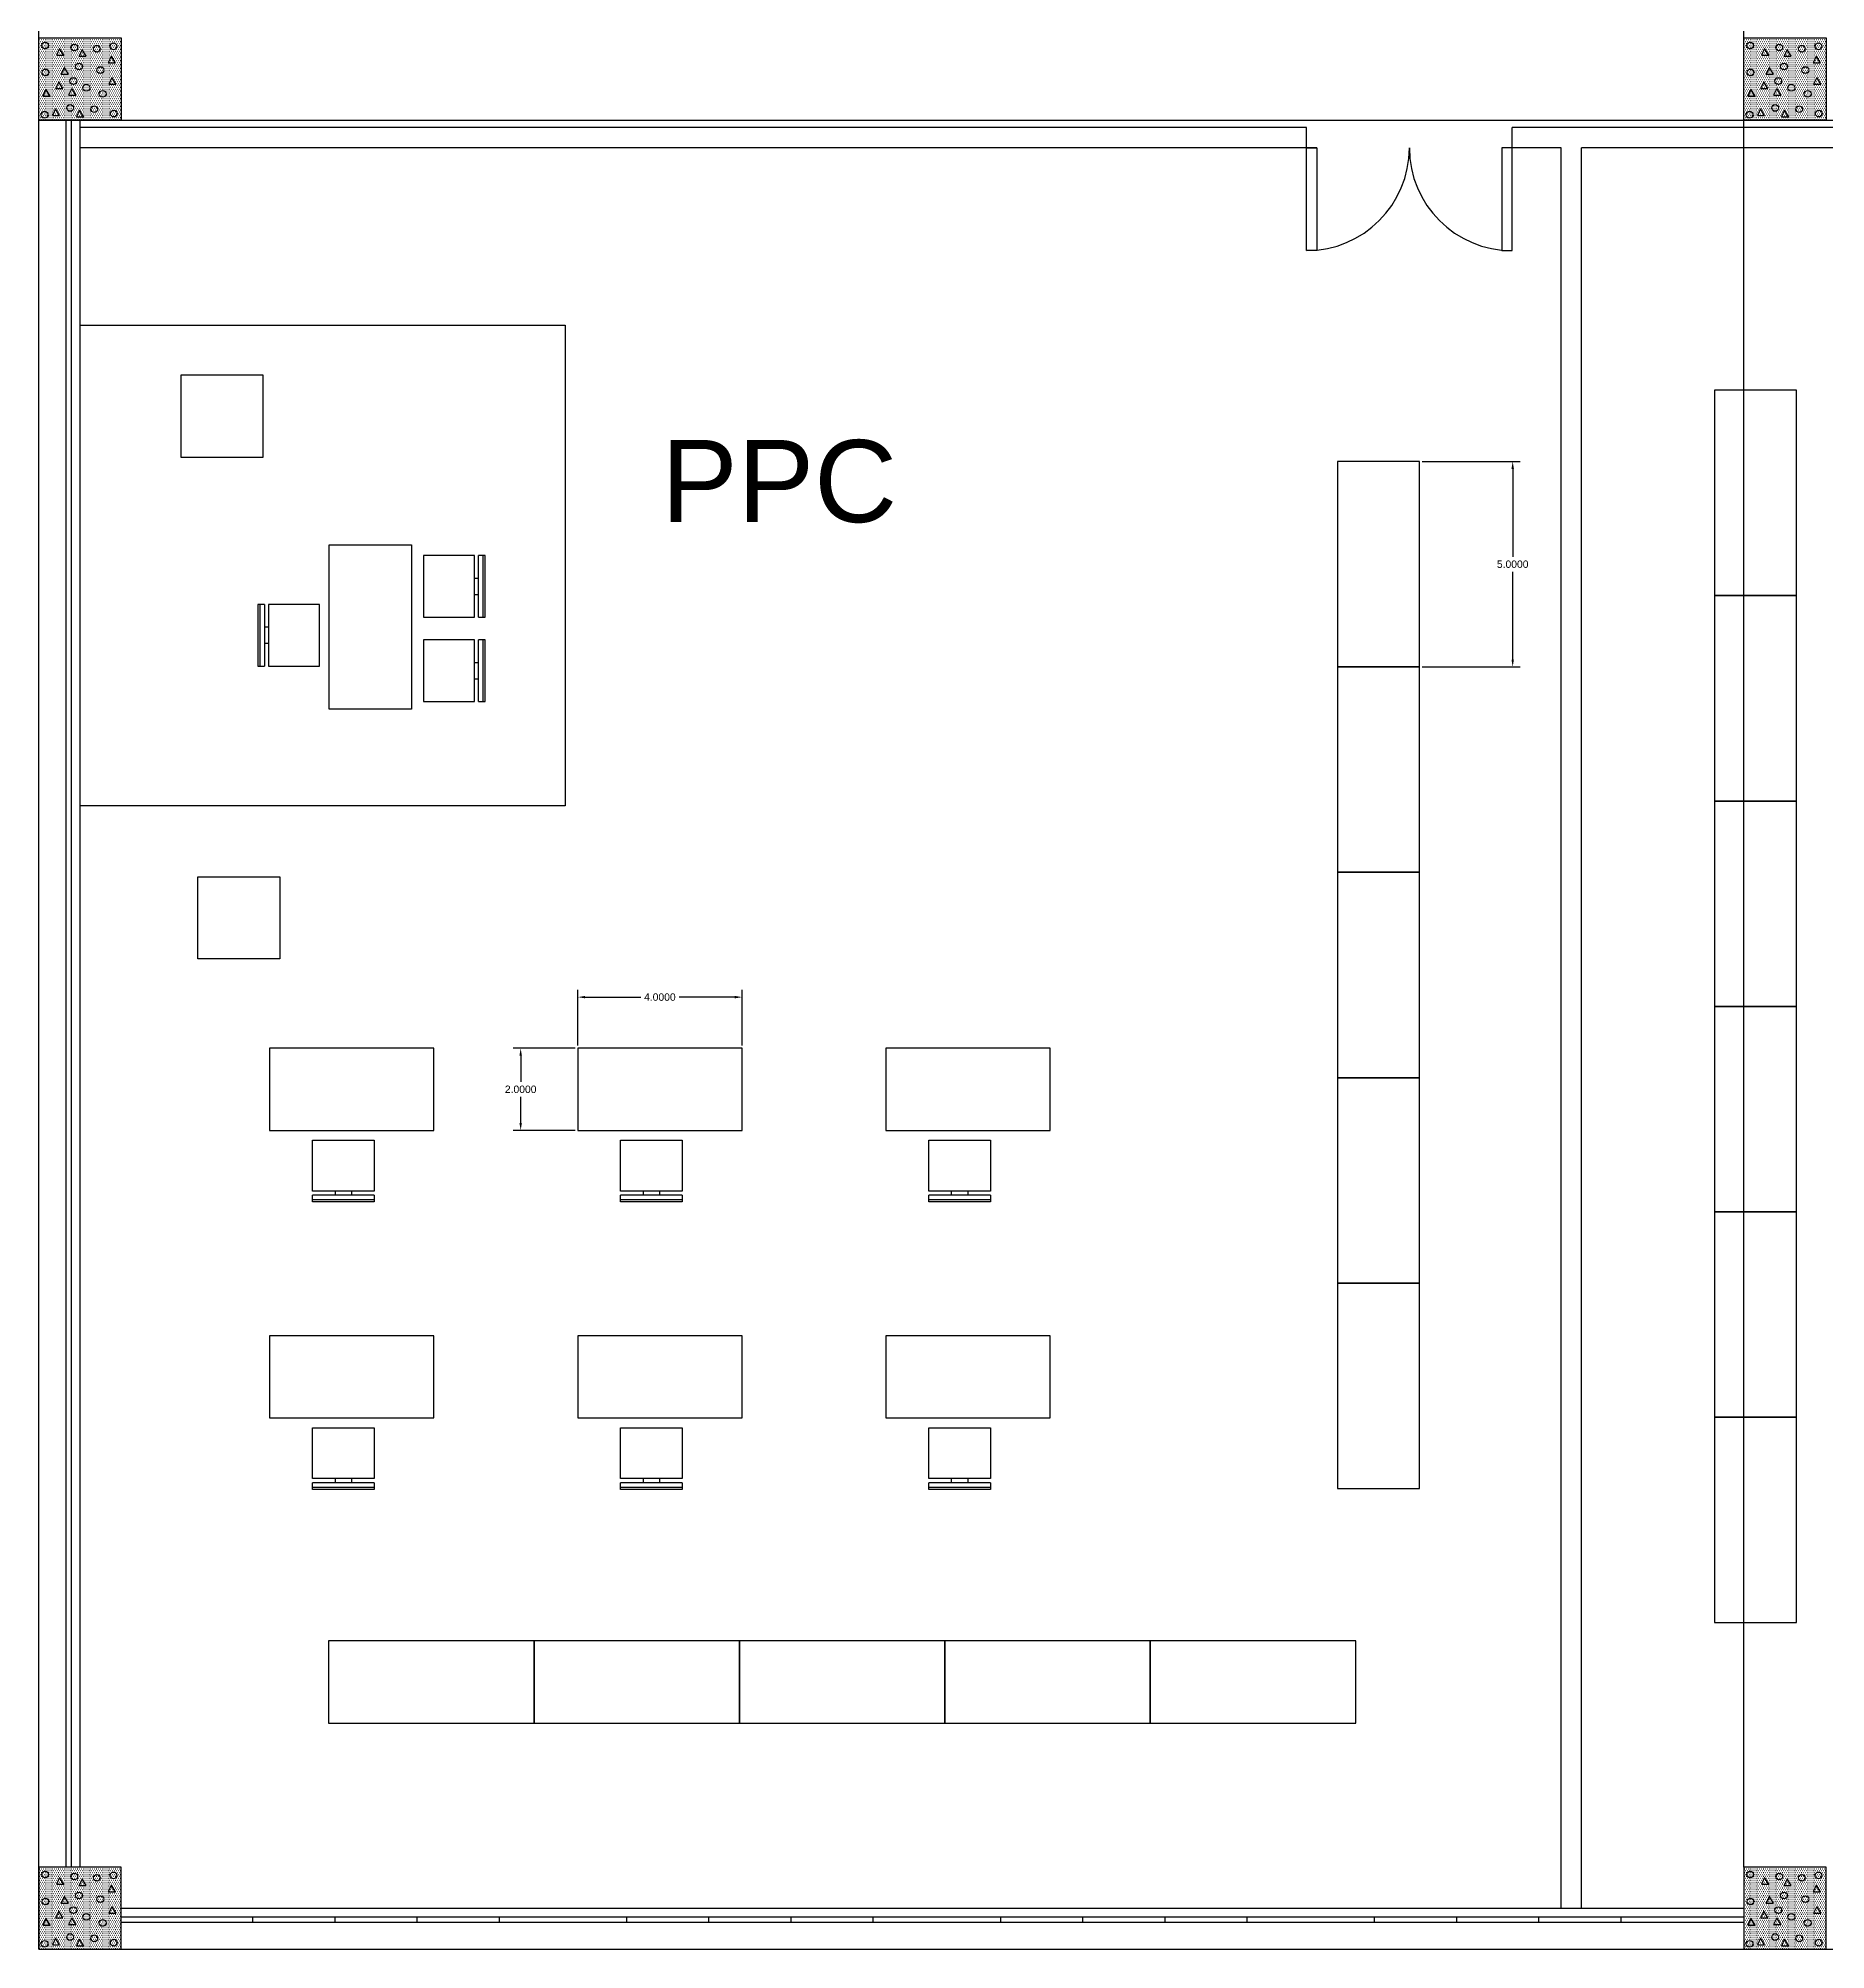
# Model space of a CAD drawing. Header units: feet. Extents: x 199 to 564, y 13 to 182.
# Drawn here: x 198.79 to 242.3, y 13.07 to 59.61 of the extents above; entities that cross this region are included whole.
import ezdxf

# ---------------------------------------------------------------- set-up
doc = ezdxf.new("R2010")
doc.units = ezdxf.units.FT
doc.header["$MEASUREMENT"] = 0
for name, color, linetype in [('beampillar', 80, 'Continuous'), ('hatch pillar', 20, 'Continuous'), ('inner walls', 1, 'Continuous'), ('prep side', 220, 'Continuous'), ('shank', 7, 'Continuous'), ('wall', 24, 'Continuous'), ('windows', 241, 'Continuous')]:
    doc.layers.add(name, color=color, linetype=linetype)
doc.styles.get("Standard").update_dxf_attribs({"font": 'arial.ttf'})
doc.dimstyles.get("Standard").update_dxf_attribs({"dimtxt": 0.18, "dimasz": 0.18, "dimexe": 0.18, "dimexo": 0.0625, "dimgap": 0.09, "dimtad": 0, "dimtih": 1, "dimtoh": 1, "dimdec": 4, "dimzin": 0, "dimdsep": 46, "dimtxsty": 'Standard', "dimcen": 0.09, "dimadec": 0, "dimazin": 0, "dimtfac": 1, "dimtdec": 4, "dimtofl": 0, "dimtmove": 0, "dimatfit": 3, "dimfxl": 1, "dimtolj": 1, "dimtzin": 0, "dimarcsym": 0})

# ---------------------------------------------------------------- blocks, each defined once
blk = doc.blocks.new('*U6')
at = {"layer": 'shank', "linetype": 'ByBlock'}
blk.add_lwpolyline([(-1, -2), (1, -2), (1, 2), (-1, 2)], close=True, dxfattribs=at)
blk = doc.blocks.new('*U7')
at = {"layer": 'shank', "color": 0, "linetype": 'ByBlock', "lineweight": -2, "transparency": 16777216}
blk.add_blockref('*U6', (0, 0), dxfattribs=at)
blk = doc.blocks.new('chair2')
at = {"layer": 'shank', "linetype": 'ByBlock'}
for p, q in [((-284.514, 200.921), (-284.514, 202.421)), ((-284.514, 202.421), (-284.349, 202.421)), ((-284.464, 200.921), (-284.464, 202.421)), ((-284.349, 200.921), (-284.349, 202.421)), ((-284.249, 202.421), (-283.014, 202.421)), ((-284.249, 200.921), (-284.249, 202.421)), ((-283.014, 202.421), (-283.014, 200.921)), ((-284.249, 201.871), (-284.349, 201.871)), ((-284.249, 201.471), (-284.349, 201.471)), ((-284.349, 200.921), (-284.514, 200.921)), ((-283.014, 200.921), (-284.249, 200.921))]:
    blk.add_line(p, q, dxfattribs=at)
blk = doc.blocks.new('ppcchair')
at = {"layer": 'shank', "linetype": 'ByBlock'}
for name, p in [('*U7', (-55.067, 5.487)), ('chair2', (226.705, -195.978))]:
    blk.add_blockref(name, p, dxfattribs=at)
blk = doc.blocks.new('*U8')
at = {"rotation": 90}
blk.add_blockref('ppcchair', (5.487, 55.938), dxfattribs=at)
blk = doc.blocks.new('*U9')
at = {"color": 0, "linetype": 'ByBlock', "lineweight": -2, "transparency": 16777216}
for p in [(0, 7), (7.5, 7), (15, 7), (0, 0), (7.5, 0), (15, 0)]:
    blk.add_blockref('*U8', p, dxfattribs=at)
blk = doc.blocks.new('*U15')
at = {"layer": 'shank', "linetype": 'ByBlock'}
blk.add_lwpolyline([(-1, -2.5), (1, -2.5), (1, 2.5), (-1, 2.5)], close=True, dxfattribs=at)
blk = doc.blocks.new('*U16')
at = {"color": 0, "linetype": 'ByBlock', "lineweight": -2, "transparency": 16777216}
for p in [(0, 20), (0, 15), (0, 10), (0, 5), (0, 0)]:
    blk.add_blockref('*U15', p, dxfattribs=at)
blk = doc.blocks.new('*U3')
at = {"layer": 'shank', "linetype": 'ByBlock'}
blk.add_lwpolyline([(-1, -2), (1, -2), (1, 2), (-1, 2)], close=True, dxfattribs=at)
blk = doc.blocks.new('*U4')
at = {"layer": 'shank', "color": 0, "linetype": 'ByBlock', "lineweight": -2, "transparency": 16777216}
blk.add_blockref('*U3', (0, 0), dxfattribs=at)
blk = doc.blocks.new('tablechair')
at = {"layer": 'shank', "linetype": 'ByBlock'}
for name, p in [('*U4', (-81.438, 32.271)), ('chair2', (200.334, -169.195))]:
    blk.add_blockref(name, p, dxfattribs=at)
at = {"layer": 'shank', "linetype": 'ByBlock', "rotation": 180}
for p in [(-363.156, 235.01), (-363.156, 232.958)]:
    blk.add_blockref('chair2', p, dxfattribs=at)
blk = doc.blocks.new('*U17')
at = {"layer": 'shank', "linetype": 'ByBlock'}
blk.add_lwpolyline([(-1, -2.5), (1, -2.5), (1, 2.5), (-1, 2.5)], close=True, dxfattribs=at)
blk = doc.blocks.new('*U18')
at = {"color": 0, "linetype": 'ByBlock', "lineweight": -2, "transparency": 16777216}
for p in [(0, 20), (0, 15), (0, 10), (0, 5), (0, 0)]:
    blk.add_blockref('*U17', p, dxfattribs=at)
blk = doc.blocks.new('*U25')
at = {"layer": 'shank', "linetype": 'ByBlock'}
blk.add_lwpolyline([(-1, -2.5), (1, -2.5), (1, 2.5), (-1, 2.5)], close=True, dxfattribs=at)
blk = doc.blocks.new('*U26')
at = {"color": 0, "linetype": 'ByBlock', "lineweight": -2, "transparency": 16777216}
for p in [(0, 25), (0, 20), (0, 15), (0, 10), (0, 5), (0, 0)]:
    blk.add_blockref('*U25', p, dxfattribs=at)
blk = doc.blocks.new('hatchedpillar')
at = {"layer": 'hatch pillar', "linetype": 'ByBlock', "true_color": 0xf4ee51}
h = blk.add_hatch(dxfattribs=at)
h.set_pattern_fill('DOTS', color=41, scale=0.74)
h.set_pattern_definition([(0, (-2.0177, -120.014843), (0.023125, 0.04625), [0, -0.04625])])
h.paths.add_polyline_path([(201.8, 134.403), (199.8, 134.403), (199.8, 132.403), (201.8, 132.403)])
h = blk.add_hatch(dxfattribs=at)
h.set_pattern_fill('DOTS', color=41, scale=0.74)
h.set_pattern_definition([(0, (39.4823, -120.014843), (0.023125, 0.04625), [0, -0.04625])])
h.paths.add_polyline_path([(243.3, 134.403), (241.3, 134.403), (241.3, 132.403), (243.3, 132.403)])
h = blk.add_hatch(dxfattribs=at)
h.set_pattern_fill('DOTS', color=41, scale=0.74)
h.set_pattern_definition([(0, (-2.0177, -164.541804), (0.023125, 0.04625), [0, -0.04625])])
h.paths.add_polyline_path([(201.8, 89.876), (199.8, 89.876), (199.8, 87.876), (201.8, 87.876)])
h = blk.add_hatch(dxfattribs=at)
h.set_pattern_fill('DOTS', color=41, scale=0.74)
h.set_pattern_definition([(0, (39.4823, -164.541804), (0.023125, 0.04625), [0, -0.04625])])
h.paths.add_polyline_path([(243.3, 89.876), (241.3, 89.876), (241.3, 87.876), (243.3, 87.876)])
at = {"layer": 'hatch pillar', "linetype": 'Continuous', "lineweight": -3, "ltscale": 2}
for p, q in [((200.321, 134.163), (200.244, 134.001)), ((200.422, 134.001), (200.321, 134.163)), ((200.87, 134.132), (200.792, 133.97)), ((200.97, 133.97), (200.87, 134.132)), ((241.821, 134.163), (241.744, 134.001)), ((241.922, 134.001), (241.821, 134.163)), ((242.37, 134.132), (242.292, 133.97)), ((242.47, 133.97), (242.37, 134.132)), ((200.244, 134.001), (200.422, 134.001)), ((200.437, 133.7), (200.36, 133.538)), ((200.537, 133.538), (200.437, 133.7)), ((200.792, 133.97), (200.97, 133.97)), ((201.577, 133.973), (201.5, 133.811)), ((201.5, 133.811), (201.677, 133.811)), ((201.677, 133.811), (201.577, 133.973)), ((241.744, 134.001), (241.922, 134.001)), ((241.937, 133.7), (241.86, 133.538)), ((242.037, 133.538), (241.937, 133.7)), ((242.292, 133.97), (242.47, 133.97)), ((243.077, 133.973), (243, 133.811)), ((243, 133.811), (243.177, 133.811)), ((243.177, 133.811), (243.077, 133.973)), ((199.987, 133.162), (199.91, 133)), ((200.088, 133), (199.987, 133.162)), ((200.298, 133.345), (200.221, 133.183)), ((200.221, 133.183), (200.398, 133.183)), ((200.398, 133.183), (200.298, 133.345)), ((200.36, 133.538), (200.537, 133.538)), ((200.615, 133.183), (200.537, 133.021)), ((200.715, 133.021), (200.615, 133.183)), ((201.591, 133.458), (201.514, 133.296)), ((201.514, 133.296), (201.691, 133.296)), ((201.691, 133.296), (201.591, 133.458)), ((241.487, 133.162), (241.41, 133)), ((241.588, 133), (241.487, 133.162)), ((241.798, 133.345), (241.721, 133.183)), ((241.721, 133.183), (241.898, 133.183)), ((241.898, 133.183), (241.798, 133.345)), ((241.86, 133.538), (242.037, 133.538)), ((242.115, 133.183), (242.037, 133.021)), ((242.215, 133.021), (242.115, 133.183)), ((243.091, 133.458), (243.014, 133.296)), ((243.014, 133.296), (243.191, 133.296)), ((243.191, 133.296), (243.091, 133.458)), ((199.91, 133), (200.088, 133)), ((200.221, 132.689), (200.144, 132.527)), ((200.321, 132.527), (200.221, 132.689)), ((200.537, 133.021), (200.715, 133.021)), ((200.808, 132.659), (200.731, 132.497)), ((200.908, 132.497), (200.808, 132.659)), ((241.41, 133), (241.588, 133)), ((241.721, 132.689), (241.644, 132.527)), ((241.821, 132.527), (241.721, 132.689)), ((242.037, 133.021), (242.215, 133.021)), ((242.308, 132.659), (242.231, 132.497)), ((242.408, 132.497), (242.308, 132.659)), ((200.144, 132.527), (200.321, 132.527)), ((200.731, 132.497), (200.908, 132.497)), ((241.644, 132.527), (241.821, 132.527)), ((242.231, 132.497), (242.408, 132.497)), ((200.321, 89.636), (200.244, 89.474)), ((200.244, 89.474), (200.422, 89.474)), ((200.422, 89.474), (200.321, 89.636)), ((200.87, 89.605), (200.792, 89.443)), ((200.792, 89.443), (200.97, 89.443)), ((200.97, 89.443), (200.87, 89.605)), ((201.577, 89.446), (201.5, 89.284)), ((201.677, 89.284), (201.577, 89.446)), ((241.821, 89.636), (241.744, 89.474)), ((241.744, 89.474), (241.922, 89.474)), ((241.922, 89.474), (241.821, 89.636)), ((242.37, 89.605), (242.292, 89.443)), ((242.292, 89.443), (242.47, 89.443)), ((242.47, 89.443), (242.37, 89.605)), ((243.077, 89.446), (243, 89.284)), ((243.177, 89.284), (243.077, 89.446)), ((200.437, 89.173), (200.36, 89.011)), ((200.36, 89.011), (200.537, 89.011)), ((200.537, 89.011), (200.437, 89.173)), ((201.5, 89.284), (201.677, 89.284)), ((201.591, 88.931), (201.514, 88.769)), ((201.691, 88.769), (201.591, 88.931)), ((241.937, 89.173), (241.86, 89.011)), ((241.86, 89.011), (242.037, 89.011)), ((242.037, 89.011), (241.937, 89.173)), ((243, 89.284), (243.177, 89.284)), ((243.091, 88.931), (243.014, 88.769)), ((243.191, 88.769), (243.091, 88.931)), ((199.987, 88.635), (199.91, 88.473)), ((199.91, 88.473), (200.088, 88.473)), ((200.088, 88.473), (199.987, 88.635)), ((200.298, 88.818), (200.221, 88.656)), ((200.221, 88.656), (200.398, 88.656)), ((200.398, 88.656), (200.298, 88.818)), ((200.615, 88.656), (200.537, 88.494)), ((200.537, 88.494), (200.715, 88.494)), ((200.715, 88.494), (200.615, 88.656)), ((201.514, 88.769), (201.691, 88.769)), ((241.487, 88.635), (241.41, 88.473)), ((241.41, 88.473), (241.588, 88.473)), ((241.588, 88.473), (241.487, 88.635)), ((241.798, 88.818), (241.721, 88.656)), ((241.721, 88.656), (241.898, 88.656)), ((241.898, 88.656), (241.798, 88.818)), ((242.115, 88.656), (242.037, 88.494)), ((242.037, 88.494), (242.215, 88.494)), ((242.215, 88.494), (242.115, 88.656)), ((243.014, 88.769), (243.191, 88.769)), ((200.221, 88.162), (200.144, 88)), ((200.144, 88), (200.321, 88)), ((200.321, 88), (200.221, 88.162)), ((200.808, 88.132), (200.731, 87.97)), ((200.731, 87.97), (200.908, 87.97)), ((200.908, 87.97), (200.808, 88.132)), ((241.721, 88.162), (241.644, 88)), ((241.644, 88), (241.821, 88)), ((241.821, 88), (241.721, 88.162)), ((242.308, 88.132), (242.231, 87.97)), ((242.231, 87.97), (242.408, 87.97)), ((242.408, 87.97), (242.308, 88.132))]:
    blk.add_line(p, q, dxfattribs=at)
for centre in [(199.969, 134.234), (200.677, 134.186), (201.225, 134.155), (201.63, 134.213), (241.469, 134.234), (242.177, 134.186), (242.725, 134.155), (243.13, 134.213), (199.976, 133.578), (200.792, 133.723), (201.312, 133.635), (241.476, 133.578), (242.292, 133.723), (242.812, 133.635), (200.653, 133.368), (200.97, 133.206), (201.368, 133.056), (242.153, 133.368), (242.47, 133.206), (242.868, 133.056), (199.955, 132.548), (200.576, 132.713), (201.163, 132.682), (201.637, 132.576), (241.455, 132.548), (242.076, 132.713), (242.663, 132.682), (243.137, 132.576), (199.969, 89.707), (200.677, 89.659), (201.225, 89.628), (201.63, 89.686), (241.469, 89.707), (242.177, 89.659), (242.725, 89.628), (243.13, 89.686), (199.976, 89.051), (200.653, 88.841), (200.792, 89.196), (201.312, 89.108), (241.476, 89.051), (242.153, 88.841), (242.292, 89.196), (242.812, 89.108), (200.97, 88.679), (201.368, 88.529), (242.47, 88.679), (242.868, 88.529), (199.955, 88.021), (200.576, 88.186), (201.163, 88.155), (201.637, 88.049), (241.455, 88.021), (242.076, 88.186), (242.663, 88.155), (243.137, 88.049)]:
    blk.add_circle(centre, 0.0821, dxfattribs=at)
blk = doc.blocks.new('*D1839')
at = {"color": 0, "lineweight": -2, "transparency": 16777216}
for p, q in [((211.86, 35.021), (210.355, 35.021)), ((210.535, 34.841), (210.535, 34.203)), ((210.535, 33.201), (210.535, 33.839)), ((211.86, 33.021), (210.355, 33.021))]:
    blk.add_line(p, q, dxfattribs=at)
at = {"color": 0, "transparency": 16777216}
for points in [[(210.505, 34.841), (210.565, 34.841), (210.535, 35.021)], [(210.505, 33.201), (210.565, 33.201), (210.535, 33.021)]]:
    blk.add_solid(points, dxfattribs=at)
at = {"layer": 'Defpoints', "color": 0, "transparency": 16777216}
for p in [(211.923, 35.021), (210.535, 33.021), (211.923, 33.021)]:
    blk.add_point(p, dxfattribs=at)
at = {"color": 0, "transparency": 16777216, "insert": (210.535, 34.021), "char_height": 0.18, "attachment_point": 5}
blk.add_mtext('\\A1;2.0000', dxfattribs=at)
blk = doc.blocks.new('*D1840')
at = {"color": 0, "lineweight": -2, "transparency": 16777216}
for p, q in [((211.923, 35.084), (211.923, 36.445)), ((215.923, 35.084), (215.923, 36.445)), ((212.103, 36.265), (213.456, 36.265)), ((215.743, 36.265), (214.39, 36.265))]:
    blk.add_line(p, q, dxfattribs=at)
at = {"color": 0, "transparency": 16777216}
for points in [[(212.103, 36.295), (212.103, 36.235), (211.923, 36.265)], [(215.743, 36.295), (215.743, 36.235), (215.923, 36.265)]]:
    blk.add_solid(points, dxfattribs=at)
at = {"layer": 'Defpoints', "color": 0, "transparency": 16777216}
for p in [(215.923, 36.265), (211.923, 35.021), (215.923, 35.021)]:
    blk.add_point(p, dxfattribs=at)
at = {"color": 0, "transparency": 16777216, "insert": (213.923, 36.265), "char_height": 0.18, "attachment_point": 5}
blk.add_mtext('\\A1;4.0000', dxfattribs=at)
blk = doc.blocks.new('*D1841')
at = {"color": 0, "lineweight": -2, "transparency": 16777216}
for p, q in [((232.477, 49.304), (234.861, 49.304)), ((234.681, 49.124), (234.681, 46.986)), ((234.681, 44.484), (234.681, 46.622)), ((232.477, 44.304), (234.861, 44.304))]:
    blk.add_line(p, q, dxfattribs=at)
at = {"color": 0, "transparency": 16777216}
for points in [[(234.651, 49.124), (234.711, 49.124), (234.681, 49.304)], [(234.651, 44.484), (234.711, 44.484), (234.681, 44.304)]]:
    blk.add_solid(points, dxfattribs=at)
at = {"layer": 'Defpoints', "color": 0, "transparency": 16777216}
for p in [(232.414, 49.304), (232.414, 44.304), (234.681, 44.304)]:
    blk.add_point(p, dxfattribs=at)
at = {"color": 0, "transparency": 16777216, "insert": (234.681, 46.804), "char_height": 0.18, "attachment_point": 5}
blk.add_mtext('\\A1;5.0000', dxfattribs=at)

msp = doc.modelspace()

# ---------------------------------------------------------------- linework, layer by layer
at = {"lineweight": -3}
for p, q in [((199.81022, 52.62492), (211.61512, 52.62492)), ((211.61512, 52.62492), (211.61512, 40.92608)), ((211.61512, 40.92608), (199.81022, 40.92608))]:
    msp.add_line(p, q, dxfattribs=at)
at = {"linetype": 'ByBlock', "lineweight": -3}
for points in [[(204.26511, 51.40945), (202.26511, 51.40945), (202.26511, 49.40945), (204.26511, 49.40945)], [(202.6761, 39.19751), (204.6761, 39.19751), (204.6761, 37.19751), (202.6761, 37.19751)]]:
    msp.add_lwpolyline(points, close=True, dxfattribs=at)
at = {"layer": 'beampillar', "linetype": 'ByBlock'}
for p, q in [((240.31022, 15.0891), (240.31022, 179.61606)), ((198.81022, 15.0891), (198.81022, 100.70949)), ((198.81022, 57.61606), (452.28357, 57.61606)), ((198.81022, 13.0891), (367.72752, 13.0891))]:
    msp.add_line(p, q, dxfattribs=at)
for points in [[(198.81022, 59.61606), (200.81022, 59.61606), (200.81022, 57.61606), (198.81022, 57.61606)], [(240.31022, 59.61606), (242.31022, 59.61606), (242.31022, 57.61606), (240.31022, 57.61606)], [(198.81022, 13.0891), (200.81022, 13.0891), (200.81022, 15.0891), (198.81022, 15.0891)], [(240.31022, 13.0891), (242.31022, 13.0891), (242.31022, 15.0891), (240.31022, 15.0891)]]:
    msp.add_lwpolyline(points, close=True, dxfattribs=at)
at = {"layer": 'inner walls', "lineweight": -3}
for p, q in [((229.66624, 57.4373), (199.81022, 57.4373)), ((229.66624, 56.9373), (229.66624, 57.4373)), ((234.66624, 56.9373), (234.66624, 57.4373)), ((267.76858, 57.4373), (234.66624, 57.4373)), ((229.91624, 56.9373), (199.81022, 56.9373)), ((235.85974, 56.9373), (234.41624, 56.9373)), ((235.85974, 14.0891), (235.85974, 56.9373)), ((236.35974, 14.0891), (236.35974, 56.9373)), ((268.01858, 56.9373), (236.35974, 56.9373))]:
    msp.add_line(p, q, dxfattribs=at)
for points in [[(229.91624, 54.4373), (229.66624, 54.4373), (229.66624, 56.9373), (229.91624, 56.9373)], [(234.41624, 54.4373), (234.66624, 54.4373), (234.66624, 56.9373), (234.41624, 56.9373)]]:
    msp.add_lwpolyline(points, close=True, dxfattribs=at)
at = {"layer": 'inner walls', "linetype": 'ByBlock', "lineweight": -3}
for centre, start, end in [((229.66624, 56.9373), 270, 0), ((234.66624, 56.9373), 180, 270)]:
    msp.add_arc(centre, 2.5, start, end, dxfattribs=at)
at = {"layer": 'wall', "linetype": 'ByBlock', "lineweight": -3}
for p, q in [((198.81022, 13.0891), (198.81022, 100.70949)), ((199.81022, 15.0891), (199.81022, 57.61606)), ((200.81022, 14.0891), (240.31022, 14.0891)), ((198.81022, 13.0891), (367.72752, 13.0891))]:
    msp.add_line(p, q, dxfattribs=at)
at = {"layer": 'windows', "linetype": 'ByBlock', "lineweight": -3}
for p, q in [((199.47022, 15.0891), (199.47022, 57.61606)), ((199.60022, 15.0891), (199.60022, 57.61606)), ((200.81022, 13.8791), (240.31022, 13.8791)), ((200.81022, 13.8791), (240.31022, 13.8791)), ((200.81022, 13.7491), (240.31022, 13.7491)), ((200.81022, 13.7491), (240.31022, 13.7491)), ((204.01022, 13.8791), (204.01022, 13.7491)), ((206.01022, 13.8791), (206.01022, 13.7491)), ((208.01022, 13.8791), (208.01022, 13.7491)), ((210.01022, 13.8791), (210.01022, 13.7491)), ((213.11022, 13.8791), (213.11022, 13.7491)), ((215.11022, 13.8791), (215.11022, 13.7491)), ((217.11022, 13.8791), (217.11022, 13.7491)), ((219.11022, 13.8791), (219.11022, 13.7491)), ((219.11022, 13.8791), (219.11022, 13.7491)), ((219.11022, 13.8791), (219.11022, 13.7491)), ((222.21022, 13.8791), (222.21022, 13.7491)), ((224.21022, 13.8791), (224.21022, 13.7491)), ((226.21022, 13.8791), (226.21022, 13.7491)), ((228.21022, 13.8791), (228.21022, 13.7491)), ((228.21022, 13.8791), (228.21022, 13.7491)), ((228.21022, 13.8791), (228.21022, 13.7491)), ((231.31022, 13.8791), (231.31022, 13.7491)), ((233.31022, 13.8791), (233.31022, 13.7491)), ((235.31022, 13.8791), (235.31022, 13.7491)), ((237.31022, 13.8791), (237.31022, 13.7491)), ((237.31022, 13.8791), (237.31022, 13.7491))]:
    msp.add_line(p, q, dxfattribs=at)

# ---------------------------------------------------------------- block references
at = {"linetype": 'ByBlock', "lineweight": -3}
for name, p in [('*U26', (240.5913, 23.53849)), ('*U18', (231.41406, 26.8043))]:
    msp.add_blockref(name, p, dxfattribs=at)
at = {"lineweight": -3, "xscale": -1, "rotation": 180}
msp.add_blockref('tablechair', (288.31541, 77.55019), dxfattribs=at)
at = {"lineweight": -3}
msp.add_blockref('*U9', (206.42281, 26.15028), dxfattribs=at)
at = {"linetype": 'ByBlock', "lineweight": -3, "rotation": 270}
msp.add_blockref('*U16', (208.35974, 19.59311), dxfattribs=at)
at = {"layer": 'prep side', "linetype": 'ByBlock'}
msp.add_blockref('hatchedpillar', (-1.00708, -74.8016), dxfattribs=at)

# ---------------------------------------------------------------- texts
at = {"insert": (213.95284, 49.82779), "char_height": 2, "attachment_point": 1}
msp.add_mtext_dynamic_manual_height_columns('PPC', width=12.2297162, gutter_width=1, heights=[0], dxfattribs=at)

# ---------------------------------------------------------------- dimensions: what is measured, and where the dimension line sits
for base, p1, p2, picture, middle in [((234.68062, 44.3043), (232.41406, 49.3043), (232.41406, 44.3043), '*D1841', (234.68062, 46.8043)), ((210.53462, 33.02139), (211.92281, 35.02139), (211.92281, 33.02139), '*D1839', (210.53462, 34.02139))]:
    dim = msp.add_linear_dim(base=base, p1=p1, p2=p2, angle=90, dimstyle='Standard')
    dim.commit()
    dim.dimension.update_dxf_attribs({"geometry": picture, "text_midpoint": middle})
dim = msp.add_linear_dim(base=(215.92281, 36.26479), p1=(211.92281, 35.02139), p2=(215.92281, 35.02139), dimstyle='Standard')
dim.commit()
dim.dimension.update_dxf_attribs({"geometry": '*D1840', "text_midpoint": (213.92281, 36.26479)})

doc.saveas('drawing.dxf')
